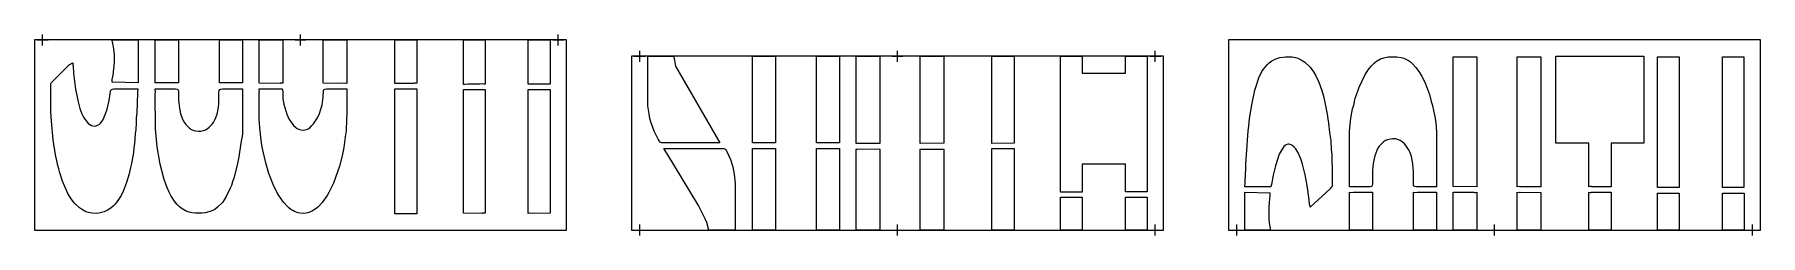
# Model space of a CAD drawing. Header units: inches. Extents: x 0 to 318, y -1 to 36.
import ezdxf

# ---------------------------------------------------------------- set-up
doc = ezdxf.new("R2010")
doc.units = ezdxf.units.IN
doc.header["$MEASUREMENT"] = 0
doc.layers.add('CUT', color=1, linetype='Continuous')
doc.layers.add('REG', color=5, linetype='Continuous')

msp = doc.modelspace()

# ---------------------------------------------------------------- linework, layer by layer
at = {"layer": 'CUT'}
for points in [[(14.62, 33.28), (14.44, 34.39), (14.26, 35), (19.09, 35), (19.09, 27.1), (14.33, 27.21), (14.33, 27.48), (14.33, 27.7), (14.48, 28.54), (14.72, 30.83), (14.73, 32.4)], [(26.53, 27.12), (22.26, 27.1), (22.26, 35), (26.53, 35)], [(37.77, 27.1), (34.06, 27.1), (34.06, 35), (38.33, 35), (38.33, 27.1), (38.08, 27.1), (37.85, 27.11)], [(45.52, 27.02), (45.3, 27.02), (45.24, 27.01), (41.41, 27.02), (41.41, 35), (45.77, 35), (45.77, 27.02)], [(57.32, 27.02), (56.74, 27.01), (53.21, 27.02), (53.21, 35), (57.57, 35), (57.57, 27.01)], [(70.23, 27.02), (70, 27.03), (69.92, 27.01), (66.38, 27.01), (66.38, 35), (70.48, 35), (70.48, 27.02)], [(82.49, 26.9), (82.1, 26.85), (79.88, 26.84), (79.29, 26.83), (79.03, 26.83), (79.03, 35), (83.05, 35), (83.05, 26.88), (82.8, 26.89)], [(95.02, 26.85), (94.27, 26.85), (91.92, 26.84), (91.25, 26.86), (91, 26.85), (91, 35), (95.02, 35)], [(117.79, 31.89), (118.15, 30.2), (126.28, 16.04), (115.8, 16.04), (115.53, 16.08), (115.31, 16.2), (115.14, 16.4), (114.92, 16.76), (114.2, 18.18), (113.65, 19.75), (113.42, 20.52), (113.24, 21.42), (113.04, 22.86), (113.04, 32), (117.77, 32)], [(136.3, 16.04), (136.08, 16.05), (136.02, 16.04), (132.28, 16.04), (132.28, 32), (136.55, 32), (136.55, 16.04)], [(148.1, 16.04), (147.88, 16.05), (147.82, 16.04), (144.08, 16.04), (144.08, 32), (148.35, 32), (148.35, 16.04)], [(155.79, 15.96), (152.25, 15.95), (151.65, 15.96), (151.43, 15.95), (151.43, 32), (155.79, 32)], [(163.23, 15.96), (163.23, 32), (167.59, 32), (167.59, 15.97)], [(180.5, 15.97), (176.4, 15.96), (176.4, 32), (180.5, 32)], [(193.07, 28.9), (201.02, 28.9), (201.02, 32), (205.04, 32), (205.04, 7.01), (201.52, 7.01), (201.48, 7.01), (201.28, 7.01), (201.02, 7.01), (201.02, 12.12), (193.8, 12.12), (193.07, 12.12), (193.07, 7), (189.05, 7), (189.05, 32), (193.07, 32)], [(223.24, 12.19), (223.31, 12.97), (223.33, 13.83), (223.65, 18.24), (223.77, 19.12), (223.9, 20.55), (224.36, 23.39), (224.88, 25.76), (225.04, 26.32), (225.63, 28.04), (226.2, 29.2), (226.46, 29.6), (226.79, 30.02), (227.21, 30.48), (227.53, 30.77), (228.03, 31.14), (228.48, 31.4), (228.92, 31.59), (229.47, 31.76), (230.53, 31.91), (231.77, 31.89), (232.36, 31.78), (232.81, 31.64), (233.63, 31.24), (234.09, 30.9), (235.06, 29.98), (235.69, 29.13), (236.05, 28.51), (236.68, 27.22), (237.21, 25.72), (237.52, 24.63), (237.79, 23.48), (238.22, 21.33), (238.34, 20.48), (238.48, 19.7), (238.67, 17.93), (238.88, 16.46), (238.95, 14.79), (239.04, 13.96), (239.06, 12.52), (239.13, 11.59), (239.14, 8.78), (239.15, 8.26), (239.15, 8.2), (239.14, 8.13), (239.12, 8.07), (239.1, 8.02), (239.06, 7.93), (239.01, 7.86), (238.79, 7.63), (238.74, 7.58), (235.1, 4.2), (235.01, 4.58), (234.97, 4.75), (234.91, 5.54), (234.55, 8.22), (234.16, 10.19), (233.66, 12.11), (233.34, 13.1), (232.81, 14.33), (232.43, 14.94), (232.14, 15.26), (231.71, 15.63), (231.42, 15.78), (231.16, 15.83), (230.94, 15.81), (230.68, 15.71), (230.45, 15.55), (230.24, 15.36), (229.9, 14.9), (229.39, 13.98), (228.66, 11.8), (228.28, 10.13), (227.95, 8.37), (227.83, 7.98), (223.04, 7.98), (223.06, 8.23), (223.08, 8.42), (223.09, 8.77), (223.13, 10.3), (223.22, 11.18)], [(243.1, 23.02), (243.4, 24.28), (243.9, 25.78), (244.11, 26.32), (245.22, 28.66), (245.94, 29.73), (246.36, 30.25), (246.91, 30.79), (247.28, 31.08), (248.03, 31.51), (248.65, 31.74), (249.43, 31.88), (250, 31.91), (251.05, 31.9), (251.87, 31.77), (252.33, 31.63), (252.82, 31.43), (253.19, 31.22), (253.54, 30.97), (253.89, 30.65), (254.58, 29.91), (255.12, 29.18), (255.64, 28.32), (256.31, 26.94), (257.04, 24.95), (257.38, 23.66), (257.61, 22.93), (258.11, 20.51), (258.27, 19.2), (258.37, 17.85), (258.37, 8.83), (258.37, 8.61), (258.37, 7.98), (254.62, 7.98), (254.37, 8.01), (254.21, 8.09), (254.14, 8.22), (254.1, 8.47), (254.09, 10.72), (253.98, 12.16), (253.73, 13.53), (253.42, 14.38), (253.17, 14.85), (252.72, 15.58), (252.44, 15.9), (252.04, 16.25), (251.68, 16.48), (251.2, 16.68), (250.79, 16.77), (250.26, 16.8), (249.9, 16.76), (249.35, 16.64), (248.96, 16.47), (248.6, 16.24), (248.28, 15.95), (247.81, 15.42), (247.56, 15.06), (247.34, 14.64), (246.98, 13.67), (246.69, 12.25), (246.58, 11.05), (246.57, 8.47), (246.53, 8.22), (246.46, 8.09), (246.31, 8.01), (246.05, 7.98), (242.3, 7.98), (242.31, 8.61), (242.3, 8.78), (242.31, 18.19), (242.56, 20.61), (242.9, 22.29)], [(261.45, 8), (261.45, 31.91), (265.28, 31.91), (265.41, 31.9), (265.81, 31.91), (265.81, 7.98)], [(273.79, 7.98), (273.65, 7.99), (273.25, 7.98), (273.25, 31.9), (276.77, 31.91), (277.36, 31.9), (277.61, 31.91), (277.61, 7.98)], [(286.97, 7.98), (286.91, 7.99), (286.67, 7.99), (286.42, 7.98), (286.42, 15.98), (280.35, 15.98), (280.35, 32), (296.59, 32), (296.59, 15.98), (290.52, 15.98), (290.52, 7.98)], [(303.09, 7.82), (299.07, 7.82), (299.07, 31.91), (302.49, 31.91), (302.57, 31.9), (302.84, 31.9), (303.09, 31.91)], [(315, 8.04), (314.99, 7.82), (311.04, 7.82), (311.04, 31.91), (314.42, 31.91), (314.62, 31.9), (314.99, 31.91), (314.99, 8.21)], [(6.28, 30.34), (7.03, 30.76), (7.09, 30.45), (7.13, 30.24), (7.21, 28.91), (7.55, 25.97), (8.03, 23.59), (8.37, 22.36), (8.74, 21.37), (9.03, 20.77), (9.26, 20.4), (9.55, 20.02), (9.91, 19.64), (10.21, 19.41), (10.51, 19.26), (10.77, 19.17), (11.05, 19.14), (11.33, 19.18), (11.63, 19.29), (11.91, 19.46), (12.16, 19.68), (12.41, 19.97), (12.59, 20.25), (13.1, 21.42), (13.37, 22.27), (13.75, 23.84), (14.01, 25.59), (14.08, 25.78), (14.17, 25.89), (14.35, 25.96), (14.62, 25.99), (19.02, 25.98), (18.99, 25.33), (18.98, 25.24), (18.85, 21.5), (18.76, 20.67), (18.75, 19.76), (18.65, 18.5), (18.56, 17.71), (18.42, 15.9), (18.31, 15.21), (18.23, 14.3), (17.87, 12.24), (17.69, 11.5), (17.45, 10.33), (16.97, 8.73), (16.42, 7.31), (15.96, 6.36), (15.38, 5.42), (14.88, 4.78), (14.57, 4.48), (14.06, 4.04), (13.47, 3.64), (12.82, 3.35), (11.85, 3.11), (11.34, 3.07), (10.58, 3.09), (9.94, 3.21), (9.45, 3.38), (8.65, 3.82), (8.26, 4.09), (7.43, 4.89), (7.06, 5.33), (6.45, 6.24), (6.16, 6.74), (5.13, 9.02), (4.66, 10.52), (4.49, 11.27), (4.3, 11.9), (4.07, 13.08), (3.88, 13.87), (3.44, 16.59), (3.12, 20.03), (3.02, 21.72), (3.02, 26.87), (3.03, 26.96), (3.06, 27.06), (3.11, 27.15), (3.17, 27.23), (6.25, 30.31)], [(26.54, 23.92), (26.71, 22.43), (26.93, 21.42), (27.12, 20.79), (27.29, 20.4), (27.56, 19.89), (27.87, 19.46), (28.18, 19.1), (28.58, 18.76), (28.94, 18.52), (29.33, 18.35), (29.74, 18.24), (30.21, 18.19), (30.67, 18.22), (31.13, 18.3), (31.48, 18.43), (31.81, 18.62), (32.18, 18.92), (32.75, 19.51), (32.97, 19.82), (33.23, 20.28), (33.42, 20.71), (33.64, 21.35), (33.9, 22.63), (33.97, 23.23), (33.99, 25.33), (34.05, 25.68), (34.16, 25.87), (34.32, 25.95), (34.63, 25.99), (38.33, 25.98), (38.33, 17.64), (38.05, 15.98), (37.66, 13.45), (37.34, 11.92), (36.75, 9.57), (36.51, 8.9), (36.31, 8.21), (36.08, 7.68), (35.34, 6.17), (34.96, 5.57), (34.62, 5.1), (33.74, 4.22), (33.21, 3.81), (32.53, 3.46), (31.43, 3.14), (30.91, 3.08), (29.67, 3.08), (29.02, 3.16), (28.47, 3.3), (27.94, 3.5), (27.19, 3.93), (26.73, 4.28), (26.28, 4.71), (25.92, 5.15), (25.21, 6.22), (24.8, 6.98), (24.36, 7.97), (23.9, 9.29), (23.18, 12.1), (22.92, 13.57), (22.76, 14.3), (22.63, 15.34), (22.52, 15.99), (22.27, 18.65), (22.26, 25.18), (22.27, 25.35), (22.26, 25.98), (26.01, 25.98), (26.26, 25.95), (26.42, 25.87), (26.49, 25.75), (26.52, 25.59)], [(45.93, 23.16), (46.49, 21.33), (46.86, 20.5), (47.1, 20.08), (47.4, 19.65), (47.75, 19.25), (48.1, 18.93), (48.41, 18.72), (48.84, 18.52), (49.16, 18.43), (49.49, 18.41), (49.82, 18.43), (50.14, 18.5), (50.44, 18.64), (50.71, 18.83), (51.12, 19.22), (51.41, 19.54), (51.91, 20.29), (52.12, 20.66), (52.49, 21.49), (52.98, 23.05), (53.19, 24.5), (53.23, 25.58), (53.27, 25.74), (53.35, 25.87), (53.52, 25.95), (53.83, 25.99), (57.55, 25.98), (57.58, 25.97), (57.57, 25.15), (57.57, 21.42), (57.48, 20.35), (57.4, 18.24), (57.27, 17.19), (56.98, 15.19), (56.68, 13.66), (56.19, 11.76), (55.09, 8.64), (54.24, 6.91), (53.92, 6.33), (52.99, 5.04), (52.48, 4.47), (52.12, 4.15), (51.74, 3.87), (51.22, 3.53), (50.88, 3.36), (50.38, 3.19), (50.01, 3.1), (49.49, 3.07), (48.96, 3.1), (48.59, 3.18), (47.93, 3.44), (47.58, 3.61), (47.26, 3.81), (46.89, 4.11), (46.5, 4.47), (46, 4.99), (45.7, 5.36), (44.8, 6.72), (43.99, 8.36), (43.21, 10.4), (42.6, 12.39), (41.97, 15.28), (41.75, 16.57), (41.51, 18.85), (41.49, 19.66), (41.41, 20.49), (41.41, 25.34), (41.43, 25.53), (41.42, 25.73), (41.42, 25.99), (45.62, 25.99), (45.71, 25.76), (45.76, 25.56), (45.78, 24.18)], [(70.48, 3.01), (66.38, 3), (66.38, 25.98), (66.63, 25.98), (66.84, 25.98), (66.9, 25.98), (70.48, 25.98)], [(82.56, 3.08), (82.48, 3.07), (79.03, 3.08), (79.03, 25.88), (83.05, 25.89), (83.05, 3.08), (82.8, 3.08)], [(91.84, 3.07), (91.25, 3.08), (91, 3.07), (91, 25.9), (94.42, 25.9), (94.5, 25.89), (94.77, 25.89), (95.02, 25.9), (95.02, 3.08)], [(123.87, 1.36), (123.56, 2.07), (122.35, 4.52), (116.5, 14.17), (116.49, 14.19), (116, 15.01), (126.76, 15.01), (127.04, 14.99), (127.25, 14.92), (127.41, 14.79), (127.54, 14.6), (128.27, 12.99), (128.67, 11.62), (128.94, 10.28), (129.12, 8.59), (129.12, 0), (124.28, 0)], [(136.55, 0), (132.28, 0), (132.28, 15.01), (132.53, 15), (132.65, 15), (132.83, 15.01), (136.55, 15.01)], [(144.08, 14.99), (148.35, 15), (148.35, 0), (144.08, 0)], [(151.43, 14.92), (151.68, 14.92), (152.2, 14.93), (155.79, 14.92), (155.79, 0), (151.43, 0)], [(163.23, 14.92), (163.48, 14.92), (163.7, 14.92), (163.76, 14.92), (167.59, 14.92), (167.59, 0), (163.23, 0)], [(176.4, 15.01), (176.65, 15), (177.22, 15.01), (180.5, 15), (180.5, 0), (176.4, 0)], [(227.54, 1.31), (227.79, 0), (223.06, 0), (223.06, 6.95), (227.62, 6.88), (227.65, 6.61), (227.65, 6.4), (227.43, 4.33), (227.44, 2.03)], [(242.3, 6.95), (242.55, 6.94), (243.07, 6.95), (246.57, 6.95), (246.57, 0), (242.3, 0)], [(254.1, 6.95), (254.35, 6.94), (254.87, 6.95), (258.37, 6.95), (258.37, 0), (254.1, 0)], [(265.81, 0), (261.45, 0), (261.45, 6.95), (265.21, 6.95), (265.37, 6.93), (265.56, 6.94), (265.81, 6.95)], [(273.25, 6.95), (273.64, 6.94), (273.79, 6.95), (277.61, 6.94), (277.61, 0), (273.25, 0)], [(290.52, 0), (286.42, 0), (286.42, 6.95), (286.67, 6.94), (286.88, 6.94), (286.95, 6.95), (290.52, 6.95)], [(303.09, 0), (299.07, 0), (299.07, 6.78), (299.68, 6.77), (300.02, 6.78), (303.09, 6.77)], [(311.04, 6.78), (311.3, 6.77), (311.51, 6.77), (311.57, 6.78), (315.06, 6.78), (315.06, 0), (311.04, 0)], [(189.05, 6.06), (189.3, 6.05), (189.83, 6.07), (193.07, 6.06), (193.07, 0), (189.05, 0)], [(205.04, 0), (201.02, 0), (201.02, 6.06), (204.47, 6.06), (204.54, 6.05), (204.79, 6.06), (205.04, 6.06)]]:
    msp.add_lwpolyline(points, close=True, dxfattribs=at)
at = {"layer": 'REG'}
for points in [[(0, 0), (98.02, 0), (98.02, 35), (0, 35)], [(220.04, 0), (318.06, 0), (318.06, 35), (220.04, 35)], [(110.02, 0), (208.04, 0), (208.04, 32), (110.02, 32)]]:
    msp.add_lwpolyline(points, close=True, dxfattribs=at)
for points in [[(0.5, 35), (2.5, 35)], [(1.5, 34), (1.5, 36)], [(48.01, 35), (50.01, 35)], [(49.01, 34), (49.01, 36)], [(95.52, 35), (97.52, 35)], [(96.52, 34), (96.52, 36)], [(110.52, 32), (112.52, 32)], [(111.52, 31), (111.52, 33)], [(158.03, 32), (160.03, 32)], [(159.03, 31), (159.03, 33)], [(205.54, 32), (207.54, 32)], [(206.54, 31), (206.54, 33)], [(110.52, 0), (112.52, 0)], [(111.52, -1), (111.52, 1)], [(158.03, 0), (160.03, 0)], [(159.03, -1), (159.03, 1)], [(205.54, 0), (207.54, 0)], [(206.54, -1), (206.54, 1)], [(220.54, 0), (222.54, 0)], [(221.54, -1), (221.54, 1)], [(268.05, 0), (270.05, 0)], [(269.05, -1), (269.05, 1)], [(315.56, 0), (317.56, 0)], [(316.56, -1), (316.56, 1)]]:
    msp.add_lwpolyline(points, dxfattribs=at)

doc.saveas('drawing.dxf')
